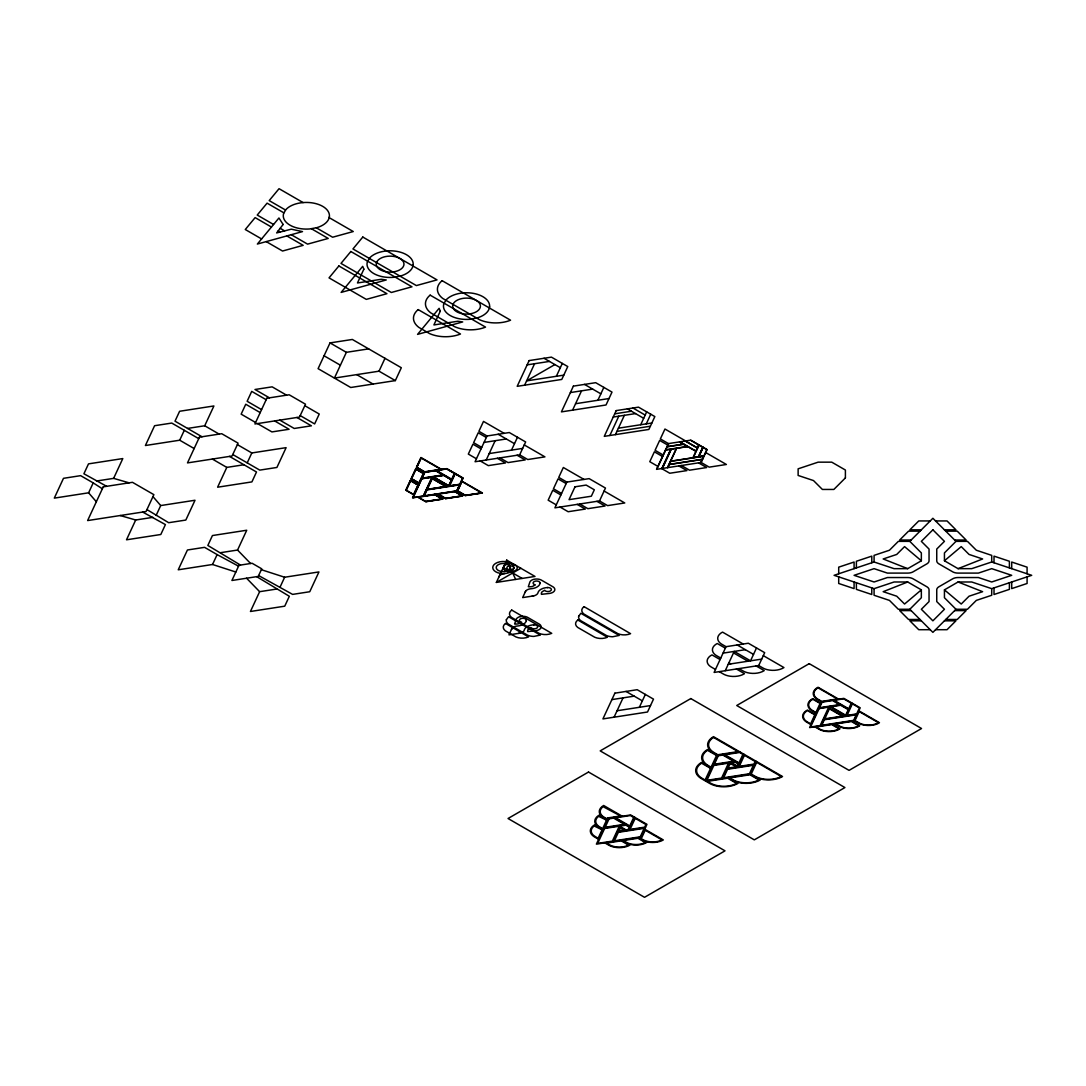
<?xml version="1.0" encoding="UTF-8"?>
<svg xmlns="http://www.w3.org/2000/svg" width="1086" height="1086" viewBox="0 0 1086 1086"><rect width="100%" height="100%" fill="white"/><g stroke="black" fill="none" stroke-linecap="round" stroke-linejoin="round"><path stroke-width="1.5" d="M520.411 616.563L519.746 616.726A6.923 4.005 0 0 0 516.203 619.264L514.615 624.016A7.059 4.072 0 0 0 518.932 623.663L521.687 622.292A3.462 1.996 0 0 1 519.542 619.78A3.462 1.996 0 0 1 523.425 618.314A3.462 1.996 0 0 1 526.343 620.391L526.303 620.635M540.014 583.331L540.041 583.114A3.462 1.996 0 0 0 537.122 581.037A3.462 1.996 0 0 0 533.24 582.503A3.462 1.996 0 0 0 535.344 584.879L532.629 586.386A7.059 4.072 0 0 1 528.312 586.739L529.9 581.987A6.923 4.005 0 0 1 533.443 579.449L534.108 579.286A6.923 4.005 0 0 1 537.665 579.069L538.385 579.15A6.923 4.005 0 0 1 541.48 580.182L552.801 586.725A6.923 4.005 0 0 1 554.593 588.517L554.742 588.924A6.923 4.005 0 0 1 554.362 590.974L554.064 591.368A6.923 4.005 0 0 1 549.692 593.404L541.452 594.327A7.059 4.072 0 0 1 542.063 591.829L544.67 590.268A3.462 1.996 0 0 0 548.797 591.476A3.462 1.996 0 0 0 551.321 589.236A3.462 1.996 0 0 0 547.711 587.553L547.303 587.58M526.343 620.391L526.221 621.029A10.521 6.068 0 0 1 524.592 623.378L522.366 624.776A10.521 6.068 0 0 1 517.357 626.011A6.937 4.005 0 0 0 514.004 626.853L511.492 629.405M540.041 583.114L539.918 583.752A10.521 6.068 0 0 1 538.289 586.101L536.891 587.078A10.521 6.068 0 0 1 531.068 588.734A6.937 4.005 0 0 0 525.855 590.906L525.19 592.128M498.908 576.951L499.574 575.729A6.937 4.005 0 0 1 504.773 573.557M88.604 492.813L93.206 482.903L80.649 475.654L63.49 478.315L54.3 498.121L88.604 492.813L96.342 501.759M96.464 481.017L113.623 478.369L122.813 458.563L88.509 463.871L83.907 473.767L106.645 486.311M152.854 517.343L135.696 520.004L126.505 539.796L160.809 534.502L165.411 524.592L142.673 512.049M198.738 438.649L171.751 423.065L154.592 425.712L145.402 445.518L179.706 440.21L184.294 430.314M156.112 515.456L160.714 505.56L195.018 500.252L185.828 520.058L168.669 522.705L146.949 509.578M187.566 428.427L204.711 425.766L213.915 405.96L179.611 411.268L175.009 421.178L202.01 436.762M243.956 464.754L226.798 467.401L217.607 487.207L251.911 481.899L256.5 472.003L229.513 456.405M247.214 462.867L251.816 452.957L286.12 447.649L276.916 467.455L259.771 470.116L232.771 454.532M212.53 564.489L217.132 554.593L204.575 547.344L187.43 549.991L178.226 569.797L212.53 564.489L235.838 572.023M330.035 342.904L318.089 368.656L350.737 387.498L395.345 380.602L401.318 367.733L352.339 339.456L330.035 342.904L346.366 352.326L368.67 348.877M220.404 552.706L237.549 550.045L246.739 530.24L212.435 535.547L207.847 545.457L240.481 565.073M346.366 352.326L334.42 378.077L379.028 371.181L395.345 380.602M276.781 589.033L259.635 591.68L250.432 611.486L284.736 606.178L289.338 596.282L256.703 576.666M379.028 371.181L385.001 358.299M280.052 587.146L284.641 577.236L318.945 571.928L309.754 591.734L292.609 594.395L258.631 575.553M421.083 457.763L416.63 467.374L424.545 471.948M406.313 490.112L410.63 480.799L417.988 485.048L413.671 494.361M415.924 469.41L411.594 478.722L418.952 482.971L423.282 473.659M457.138 490.94L463.111 478.071L446.78 468.636L424.477 472.098L412.531 497.85L457.138 490.94L465.242 495.623L482.401 492.976L461.726 481.044M421.816 478.342L424.667 472.206L435.567 470.51L443.346 475.016M413.182 497.469L421.87 478.75L431.997 477.175L423.309 495.895M423.676 496.112L432.649 476.808L448.966 486.229L454.939 473.36M424.327 495.745L427.042 489.895L459.473 484.885L456.758 490.723M432.187 478.804L427.87 488.116L429.377 488.985L445.504 486.487M451.844 479.537L454.695 473.387L446.713 468.785L436.083 470.442M459.799 484.695L456.948 490.831L424.002 495.935M461.849 481.302L457.396 490.899L465.31 495.474L481.953 492.908M519.665 454.844L525.638 441.961L509.307 432.54L487.017 435.988L475.057 461.74L519.665 454.844L527.769 459.527L544.928 456.867L524.253 444.934M486.216 460.016L495.175 440.699M524.619 385.191L534.57 363.729M511.506 450.133L517.479 437.251M556.344 376.299L562.317 363.416M572.58 410.155L581.539 390.838M496.37 582.422L506.714 560.118L534.991 576.435L496.37 582.422L520.859 568.277M597.87 400.272L603.843 387.39M599.499 500.931L605.472 488.062L589.141 478.627L566.851 482.089L554.892 507.841L599.499 500.931L607.603 505.614L624.762 502.967L604.101 491.035M525.597 591.232L522.651 597.599L533.66 595.888M511.9 628.509L508.954 634.876L519.95 633.165M609.843 435.486L618.803 416.169M615.409 434.631L624.382 415.314M640.699 424.735L646.686 411.865M646.279 423.879L650.758 414.214M701.122 462.46L707.095 449.577L690.764 440.156L668.46 443.604L656.514 469.356L701.122 462.46L709.226 467.143L726.385 464.482L705.71 452.55M656.84 469.166L665.664 450.147M667.157 446.93L665.799 449.862L687.329 446.522L683.637 444.391M668.65 443.712L667.293 446.631L683.257 444.174L679.551 442.029M661.903 468.392L670.727 449.373M662.093 468.5L671.053 449.183M662.419 468.31L671.243 449.292M667.483 467.523L676.306 448.504M667.673 467.632L676.632 448.314M667.999 467.442L669.343 464.523L702.289 459.432L700.932 462.351M669.492 464.224L670.836 461.306L703.782 456.215L702.425 459.134M697.185 448.124L695.827 451.057L680.067 441.948M692.949 457.749L698.936 444.866M698.529 456.88L703.009 447.228M614.079 717.194L623.038 697.877M639.369 707.298L645.342 694.429M613.115 841.555L620.581 825.455M628.74 830.179L634.713 817.296M758.707 665.542L764.68 652.672L748.349 643.238L726.045 646.686L714.099 672.438L758.707 665.542L762.752 667.89A14.634 8.444 0 0 0 767.68 669.763L769.553 670.103A14.634 8.444 0 0 0 783.956 667.578L763.295 655.645M725.244 670.714L734.217 651.41L750.535 660.831L756.508 647.948M739.865 751.879L717.561 755.327L705.601 781.078L750.209 774.182L760.254 779.979A19.996 11.539 0 0 1 731.978 779.979M722.339 778.499L729.806 762.399L737.964 767.11L743.937 754.241M750.209 774.182L756.182 761.313M854.207 720.683L860.18 707.814L843.863 698.379L821.559 701.827L809.599 727.579L854.207 720.683L858.266 723.032A14.634 8.444 0 0 0 863.18 724.905L865.067 725.244A14.634 8.444 0 0 0 879.47 722.719L858.809 710.787M820.758 725.855L829.718 706.552L846.048 715.973L852.021 703.09M874.081 588.653L874.081 595.277L889.461 600.395L898.339 609.273L909.81 609.273L921.349 597.734L921.349 589.861L907.706 581.987L894.077 581.987L874.081 588.653L834.089 575.322L874.081 561.991L874.081 555.367L889.461 550.235L898.339 541.357L909.81 541.357L932.888 518.28L955.979 541.357L967.45 541.357L976.328 550.235L991.708 555.367L991.708 561.991L1031.7 575.322L991.708 588.653L971.712 581.987L958.069 581.987L944.44 589.861L944.44 597.734L955.979 609.273L967.45 609.273L976.328 600.395L991.708 595.277L991.708 588.653M955.979 541.357L944.44 552.91L944.44 560.783L958.069 568.657L971.712 568.657L991.708 561.991M955.979 609.273L932.888 632.364L909.81 609.273M944.44 560.783L961.232 546.611L969.065 554.444L982.613 558.964L958.069 568.657M921.349 589.861L904.557 604.033L896.724 596.2L883.176 591.68L907.706 581.987M510.61 571.901L512.008 570.924A10.521 6.068 0 0 0 513.637 568.575L513.759 567.951A10.521 6.068 0 0 0 512.158 564.313L511.52 563.783A10.521 6.068 0 0 0 508.167 562.181L505.044 561.571A10.521 6.068 0 0 0 493.003 566.213A10.521 6.068 0 0 0 500.415 573.394L501.488 573.53A10.521 6.068 0 0 0 510.61 571.901A6.923 4.005 0 0 1 506.524 571.195L505.94 570.951A6.923 4.005 0 0 1 503.388 567.625L503.605 566.811A6.923 4.005 0 0 1 507.162 564.272L508.506 563.973A6.923 4.005 0 0 1 511.384 563.892L512.09 563.973A6.923 4.005 0 0 1 517.235 567.842A6.923 4.005 0 0 1 512.09 571.698L510.705 571.833M811.907 699.71L812.762 699.208L820.093 703.443L815.912 712.457L812.722 710.611A13.982 8.077 0 0 1 809.613 707.896L809.043 706.864A13.982 8.077 0 0 1 811.921 699.683M554.878 364.57L526.601 380.887L563.783 375.145M874.081 561.991L894.077 568.657L907.706 568.657L921.349 560.783L921.349 552.91L909.81 541.357M527.144 364.869L549.448 361.421M570.394 392.562L592.684 389.114M575.566 403.72L609.015 398.535M614.717 413.82L631.441 411.227M613.223 417.038L635.527 413.59M484.017 442.423L506.32 438.975M618.409 428.183L651.858 423.011M616.902 431.413L650.365 426.228M489.202 453.581L522.651 448.409M421.49 478.532L443.794 475.084M666.967 446.821L683.705 444.242M665.474 450.038L687.777 446.59M427.355 488.198L429.241 489.284L445.952 486.555L432.079 478.546M449.292 486.039L459.935 484.397L462.853 478.111L455.061 473.618M426.662 489.677L460.125 484.505M418.572 497.184L434.699 494.687L442.056 498.936L425.929 501.433M454.423 491.632L438.296 494.13L445.654 498.379L461.781 495.881M670.659 461.197L704.108 456.025M669.166 464.414L702.615 459.242M723.059 653.134L745.363 649.686M728.231 664.279L761.693 659.107M611.893 699.601L634.197 696.153M617.065 710.746L650.514 705.574M818.572 708.276L840.876 704.828M823.745 719.421L857.193 714.249M713.081 764.992L735.385 761.544M726.819 768.834L754.689 764.53M603.857 828.048L626.16 824.6M617.595 831.903L645.464 827.586M533.606 624.857L534.013 624.83A3.462 1.996 0 0 1 537.624 626.513A3.462 1.996 0 0 1 535.099 628.753A3.462 1.996 0 0 1 530.959 627.545L528.353 629.106A7.059 4.072 0 0 0 527.755 631.604L535.995 630.681A6.923 4.005 0 0 0 540.366 628.645L540.665 628.251A6.869 3.964 0 0 0 541.113 627.043L540.896 625.794A6.923 4.005 0 0 0 539.09 624.002L527.782 617.459A6.923 4.005 0 0 0 524.674 616.427L522.529 616.305A6.869 3.964 0 0 0 520.411 616.563M532.126 596.133L534.231 595.739A6.937 4.005 0 0 0 537.991 592.739A10.521 6.068 0 0 1 540.869 589.372L542.566 588.558A10.521 6.068 0 0 1 546.625 587.621L547.711 587.553M518.429 633.409L522.828 631.957A6.937 4.005 0 0 0 524.294 630.016A10.521 6.068 0 0 1 526.452 627.124L528.868 625.835A10.521 6.068 0 0 1 532.927 624.898L534.013 624.83M930.227 520.941L918.756 520.941L909.878 529.819L921.349 529.819M935.562 520.941L947.033 520.941L955.911 529.819L944.44 529.819M920.018 531.149L908.548 531.149L899.67 540.027L911.14 540.027M945.77 531.149L957.241 531.149L966.119 540.027L954.648 540.027M911.14 610.603L899.67 610.603L908.548 619.482L920.018 619.482M954.648 610.603L966.119 610.603L957.241 619.482L945.77 619.482M921.349 620.825L909.878 620.825L918.756 629.704L930.227 629.704M944.44 620.825L955.911 620.825L947.033 629.704L935.562 629.704M113.623 478.369L129.112 482.836M120.207 515.524L135.696 520.004M261.346 569.702L284.641 577.236M958.069 581.987L982.613 591.68L969.065 596.2L961.232 604.033L944.44 589.861M907.706 568.657L883.176 558.964L896.724 554.444L904.557 546.611L921.349 560.783M217.132 554.593L238.553 566.186M303.103 202.58L279.048 188.692L269.192 200.598L285.537 210.032M329.194 217.648L353.249 231.535L332.628 237.223L316.284 227.788M690.696 440.305L698.678 444.907L697.321 447.826L685.646 441.092M632.948 408.01L645.193 415.083M544.005 358.285L560.322 367.706M685.619 440.957L664.958 429.024L660.356 438.92L668.46 443.604M685.198 441.025L697.443 448.084M627.369 408.879L643.686 418.3M584.526 384.403L600.857 393.824M283.867 212.842L267.088 203.15L257.233 215.055L273.563 224.49M311.438 228.752L328.203 238.445L307.582 244.133L291.252 234.698M679.619 441.88L695.95 451.314M667.781 445.097L659.664 440.414L655.075 450.31L663.179 454.993M698.542 462.853L706.66 467.537L689.501 470.197L681.397 465.514M280.188 228.304L284.641 230.884M271.446 227.042L255.129 217.607L245.273 229.513L261.604 238.947M278.179 230.924L280.107 232.037M286.84 235.92L303.157 245.341L282.536 251.029L266.219 241.608M662.487 456.487L654.383 451.803L649.781 461.699L657.899 466.383M678.818 465.908L686.922 470.591L669.777 473.252L661.659 468.568M504.162 433.341L483.501 421.409L478.899 431.305L487.017 435.988M583.996 479.428L563.335 467.496L558.733 477.406L566.851 482.089M498.162 434.264L514.492 443.685M486.324 437.482L478.207 432.798L473.618 442.694L481.722 447.378M517.085 455.238L525.203 459.921L508.044 462.582L499.94 457.898M566.159 483.569L558.041 478.885L553.453 488.795L561.557 493.478M596.92 501.338L605.038 506.022L587.879 508.669L579.775 503.985M324.062 355.774L340.393 365.208M356.724 374.629L373.041 384.05M481.03 448.871L472.926 444.188L468.324 454.084L476.442 458.767M497.361 458.292L505.465 462.975L488.32 465.623L480.216 460.939M560.865 494.958L552.76 490.275L548.159 500.184L556.276 504.868M577.195 504.379L585.313 509.062L568.154 511.723L560.05 507.04M441.635 469.437L420.961 457.505L416.372 467.414L424.477 472.098M743.204 644.039L722.529 632.106A14.634 8.444 0 0 0 718.145 640.428L718.756 641.514A14.634 8.444 0 0 0 721.986 644.351L726.045 646.686M838.704 699.18L818.043 687.248A14.634 8.444 0 0 0 813.658 695.569L814.256 696.655A14.634 8.444 0 0 0 817.5 699.493L821.559 701.827M435.635 470.36L451.952 479.795M737.204 644.962L753.521 654.396M832.704 700.103L849.035 709.538M423.784 473.577L415.68 468.894L411.078 478.804L419.196 483.487M431.956 478.288L446.4 486.623M454.559 491.347L462.663 496.03L445.518 498.678L437.4 493.994M454.491 491.496L462.229 495.949L445.586 498.528L437.848 494.062M725.353 648.179L717.249 643.496A14.634 8.444 0 0 0 712.85 651.817L713.461 652.903A14.634 8.444 0 0 0 716.706 655.74L720.765 658.075M733.525 652.89L747.955 661.225M756.127 665.949L764.232 670.619A14.634 8.444 0 0 1 749.829 673.157L747.955 672.804A14.634 8.444 0 0 1 743.028 670.931L738.969 668.596M820.867 703.321L812.762 698.637A14.634 8.444 0 0 0 808.364 706.959L808.975 708.045A14.634 8.444 0 0 0 812.219 710.882L816.265 713.217M829.025 708.031L843.469 716.366M851.628 721.09L859.745 725.76A14.634 8.444 0 0 1 845.342 728.299L843.455 727.946A14.634 8.444 0 0 1 838.541 726.072L834.482 723.738M286.582 395.182L272.152 386.847L254.993 389.494L269.437 397.829M304.799 405.689L319.243 414.037L314.641 423.934L300.198 415.599M427.612 488.157L429.309 489.134M728.923 662.799L730.81 663.885M824.437 717.941L826.324 719.027M418.504 484.967L410.399 480.284L405.797 490.193L413.915 494.863M434.834 494.388L442.939 499.071L425.793 501.732L417.676 497.049M434.767 494.537L442.491 499.003L425.861 501.583L418.124 497.116M720.072 659.569L711.954 654.885A14.634 8.444 0 0 0 707.57 663.207L708.181 664.293A14.634 8.444 0 0 0 711.425 667.13L715.47 669.465M736.403 668.99L744.507 673.673A14.634 8.444 0 0 1 730.104 676.211L728.217 675.859A14.634 8.444 0 0 1 723.303 673.985L719.244 671.65M815.586 714.71L807.468 710.027A14.634 8.444 0 0 0 803.083 718.348L803.694 719.434A14.634 8.444 0 0 0 806.925 722.271L810.984 724.606M831.903 724.131L840.021 728.815A14.634 8.444 0 0 1 825.618 731.353L823.731 731A14.634 8.444 0 0 1 818.817 729.127L814.758 726.792M266.165 399.716L251.721 391.381L247.133 401.277L261.577 409.626M296.94 417.486L311.383 425.821L294.225 428.468L279.781 420.133M260.192 412.599L245.748 404.25L241.16 414.16L255.604 422.495M274.636 420.934L289.08 429.269L271.921 431.916L257.477 423.581M503.266 567.544L522.122 578.431M204.711 425.766L219.155 434.115M237.372 444.622L251.816 452.957M626.025 691.429L642.355 700.864M179.706 440.21L194.15 448.545M212.354 459.066L226.798 467.401M723.14 754.471L739.457 763.892M717.561 755.327L707.515 749.53A19.996 11.539 0 0 0 707.515 765.861M711.588 768.209L701.542 762.413A19.996 11.539 0 0 0 701.542 778.73L709.674 783.427A19.996 11.539 0 0 0 737.951 783.427L727.905 777.63M622.278 816.238L603.653 805.486A15 8.661 0 0 0 599.771 813.848A15.014 8.661 0 0 0 603.667 817.731M644.717 829.188L663.342 839.94A15 8.661 0 0 1 642.125 839.94M613.916 817.527L630.233 826.948M607.59 819.998L599.173 815.138A15.014 8.661 0 0 0 599.187 827.396M619.835 827.07L625.957 830.6M638.201 837.673L646.618 842.532A15 8.661 0 0 1 625.4 842.532M603.11 829.663L594.694 824.803A15 8.661 0 0 0 590.811 833.152A15.014 8.661 0 0 0 594.694 837.048L598.63 839.315M621.477 840.265L629.894 845.125A15 8.661 0 0 1 608.676 845.112L604.753 842.845M93.206 482.903L102.369 488.781M237.549 550.045L250.594 563.498M246.576 578.227L259.635 591.68M152.963 496.614L160.714 505.56M814.324 695.474L814.907 696.506A13.982 8.077 0 0 0 818.002 699.221L821.763 701.393L837.374 698.977L818.057 687.818L817.201 688.334A13.982 8.077 0 0 0 814.324 695.461M506.714 560.118L515.674 579.435M1027.084 573.775L1027.084 567.163L1011.704 562.032L1011.704 568.657M1027.084 576.856L1027.084 583.481L1011.704 588.612L1011.704 581.987M1009.396 567.883L1009.396 561.258L994.016 556.141L994.016 562.765M1009.396 582.748L1009.396 589.372L994.016 594.504L994.016 587.879M871.773 562.765L871.773 556.141L856.392 561.258L856.392 567.883M871.773 587.879L871.773 594.504L856.392 589.372L856.392 582.748M854.085 568.657L854.085 562.032L838.704 567.163L838.704 573.775M854.085 581.987L854.085 588.612L838.704 583.481L838.704 576.856M713.488 752.978A19.996 11.539 0 0 1 713.488 736.661L782.558 776.531A19.996 11.539 0 0 1 754.281 776.531M506.375 619.685L506.28 620.473A10.385 6 0 0 0 508.424 624.124L527.565 635.174A10.385 6 0 0 0 533.891 636.41L540.366 635.093L508.56 616.739L506.375 619.685M578.689 616.251L578.594 617.038A10.385 6 0 0 0 580.738 620.69L606.409 635.5A10.385 6 0 0 0 612.721 636.749L619.196 635.432L580.874 613.291L578.689 616.251M329.411 216.467L329.153 217.852A23.091 13.331 0 0 1 316.84 227.653L309.972 228.929A23.091 13.331 0 0 1 283.555 213.684L285.781 209.72A23.091 13.331 0 0 1 302.736 202.607L305.139 202.458A23.091 13.331 0 0 1 329.411 216.467M413.169 264.821L412.911 266.206A23.091 13.331 0 0 1 400.585 276.007L393.716 277.297A23.091 13.331 0 0 1 367.299 262.038L369.539 258.074A23.091 13.331 0 0 1 386.494 250.961L388.897 250.812A23.091 13.331 0 0 1 413.169 264.821M489.596 306.795L489.352 308.18A23.091 13.331 0 0 1 477.025 317.981L470.157 319.27A23.091 13.331 0 0 1 443.74 304.012L445.966 300.048A23.091 13.331 0 0 1 462.935 292.935L465.337 292.786A23.091 13.331 0 0 1 489.596 306.795M513.759 567.951L513.651 568.358A3.462 1.996 0 0 1 508.031 569.349A3.462 1.996 0 0 1 508.954 565.996A3.462 1.996 0 0 1 513.759 567.951M376.733 262.052L376.421 262.866A13.86 7.996 0 0 0 376.733 266.192L377.181 266.993A13.86 7.996 0 0 0 385.15 271.595L386.521 271.853A13.86 7.996 0 0 0 392.277 272.029L393.689 271.853A13.86 7.996 0 0 0 399.906 258.468A13.86 7.996 0 0 0 376.733 262.052M453.161 304.026L452.862 304.854A13.86 7.996 0 0 0 453.161 308.166L453.609 308.967A13.86 7.996 0 0 0 461.577 313.569L462.962 313.827A13.86 7.996 0 0 0 468.718 314.003L470.129 313.827A13.86 7.996 0 0 0 476.347 300.442A13.86 7.996 0 0 0 453.161 304.026M103.265 486.84L87.613 520.574L146.04 511.533L153.873 494.659L132.478 482.32L103.265 486.84M199.43 437.156L187.484 462.907L232.078 456.011L238.065 443.142L221.734 433.708L199.43 437.156M266.857 398.236L254.911 423.988L299.505 417.078L305.492 404.209L289.161 394.775L266.857 398.236M363.864 269.179L357.457 282.971L381.349 279.278L386.263 279.957L341.126 292.406L362.697 266.341L363.864 269.179M238.961 565.304L231.902 580.494L258.224 576.422L261.753 568.833L252.115 563.267L238.961 565.304M440.292 311.153L433.898 324.945L457.79 321.252L462.704 321.931L417.567 334.379L439.124 308.315L440.292 311.153M410.508 480.541L406.055 490.153L413.793 494.619L418.246 485.008L410.508 480.541M415.802 469.152L411.336 478.763L419.074 483.229L423.526 473.618L415.802 469.152M421.205 458.02L416.888 467.333L424.612 471.799L440.74 469.301L421.205 458.02M421.68 478.641L412.856 497.659L423.486 496.003L432.323 476.998L421.68 478.641M424.857 472.315L422.142 478.152L442.898 474.935L435.5 470.659L424.857 472.315M451.437 479.876L448.735 485.714L433.531 476.944L443.658 475.383L451.695 479.836L448.844 485.971L433.083 476.876L443.726 475.234L451.437 479.876M454.437 473.428L451.722 479.279L436.518 470.51L446.645 468.935L454.437 473.428M455.183 473.863L449.618 485.849L459.745 484.288L462.595 478.152L455.183 473.863M461.971 481.56L457.654 490.858L465.378 495.325L481.505 492.84L461.971 481.56M529.126 360.579L517.18 386.331L561.788 379.435L567.761 366.552L551.43 357.131L529.126 360.579M573.381 386.127L561.421 411.879L606.029 404.983L612.002 392.1L595.685 382.679L573.381 386.127M575.01 486.8L569.037 499.669L591.341 496.221L594.327 489.786L586.155 485.075L575.01 486.8M616.21 410.603L604.264 436.355L648.871 429.445L654.844 416.576L638.514 407.155L616.21 410.603M699.058 445.124L693.289 457.559L698.339 456.772L702.751 447.269L699.058 445.124M703.131 447.486L698.855 456.69L703.918 455.916L706.837 449.618L703.131 447.486M614.88 693.167L602.92 718.918L647.527 712.009L653.5 699.14L637.183 689.705L614.88 693.167M602.078 829.813L598.142 838.283L594.137 835.867A14.077 8.131 0 0 1 594.137 825.971L602.078 829.813M606.558 820.161L602.635 828.632L598.617 826.215A14.077 8.131 0 0 1 598.617 816.319L606.558 820.161M607.576 817.962L607.115 818.966L603.11 816.563A14.077 8.131 0 0 1 603.097 806.667L620.486 815.953L607.576 817.962M608.336 818.396L596.377 844.148L640.984 837.238L646.957 824.369L630.64 814.934L608.336 818.396M604.603 828.482L597.694 843.388L612.355 841.121L619.278 826.215L604.603 828.482M609.083 818.83L605.16 827.288L624.369 824.315L613.631 818.125L609.083 818.83M618.341 832.338L614.418 840.795L640.238 836.804L644.161 828.333L618.341 832.338M620.31 828.102L618.898 831.143L624.165 830.328L620.31 828.102M621.328 825.889L620.866 826.908L626.228 830.003L627.993 829.731L629.201 827.111L625.875 825.197L621.328 825.889M633.695 817.459L629.758 825.93L615.694 817.799L630.355 815.532L633.695 817.459M635.201 818.328L630.043 829.419L644.717 827.152L645.939 824.532L635.201 818.328M645.206 830.22L641.745 837.673L639.98 837.944L644.161 840.265A14.077 8.131 0 0 0 661.306 840.265L661.985 839.912L645.206 830.22M710.556 768.372L705.126 780.047L702.221 778.377A19.086 11.023 0 0 1 700.551 763.865L701.583 763.187L710.556 768.372M716.529 755.489L711.099 767.178L708.194 765.494A19.086 11.023 0 0 1 706.524 750.996L707.556 750.317L716.529 755.489M713.828 765.426L706.918 780.332L721.579 778.065L728.502 763.159L713.828 765.426M718.308 755.761L714.384 764.232L733.593 761.259L722.855 755.069L718.308 755.761M727.566 769.268L723.643 777.739L749.462 773.748L753.385 765.277L727.566 769.268M730.281 763.431L728.122 768.087L736.186 766.838L730.281 763.431M738.426 764.055L737.489 766.078L731.584 762.671L735.1 762.128L738.426 764.055M742.905 754.39L738.982 762.861L724.919 754.743L739.58 752.476L742.905 754.39M744.426 755.272L739.267 766.363L753.942 764.096L755.15 761.462L744.426 755.272M756.67 762.331L751.24 774.019L754.906 776.137A19.086 11.023 0 0 0 780.033 777.101L781.201 776.504L756.67 762.331M814.812 714.832L810.631 723.846L807.441 722A13.982 8.077 0 0 1 804.332 719.285L803.749 718.253A13.982 8.077 0 0 1 806.626 711.072L807.482 710.597L814.812 714.832M819.129 708.601L810.59 727.023L820.188 725.529L828.74 707.108L819.129 708.601M822.129 702.167L819.55 707.705L839.532 704.61L832.5 700.551L822.129 702.167M824.315 719.746L821.735 725.299L853.65 720.357L856.216 714.819L824.315 719.746M829.392 708.805L825.211 717.819L826.527 718.579L842.139 716.163L829.392 708.805M848.261 709.66L845.682 715.199L831.062 706.755L840.659 705.262L848.261 709.66M851.248 703.212L848.682 708.764L834.048 700.321L843.646 698.827L851.248 703.212M852.374 703.864L847.026 715.402L856.637 713.923L859.406 707.923L852.374 703.864M859.162 711.561L854.981 720.561L858.741 722.733A13.942 8.05 0 0 0 863.438 724.525L865.23 724.864A13.942 8.05 0 0 0 877.61 723.208L878.479 722.706L859.162 711.561M283.12 224.476L276.645 232.92L291.265 229.187L302.505 231.603L257.368 244.051L278.939 217.987L283.12 224.476M338.873 265.961L329.031 277.867L366.294 299.383L386.915 293.695L338.873 265.961M350.846 251.504L340.99 263.409L391.34 292.487L411.961 286.799L350.846 251.504M362.805 237.047L352.95 248.952L416.372 285.577L437.006 279.889L362.805 237.047M845.397 477.908L833.858 489.447L822.387 489.447L813.509 480.569L798.129 475.451L798.129 468.826L818.125 462.161L831.754 462.161L845.397 470.034L845.397 477.908M932.888 529.819L921.349 541.357L929.046 549.054L929.046 560.783A7.697 4.439 0 0 1 926.494 564.082L913.435 571.63A7.697 4.439 0 0 1 907.706 573.096L887.411 573.096L874.081 568.657L854.085 575.322L874.081 581.987L887.411 577.535L907.706 577.535A7.697 4.439 0 0 1 913.435 579.014L926.494 586.562A7.697 4.439 0 0 1 929.046 589.861L929.046 601.576L921.349 609.273L932.888 620.825L944.44 609.273L936.743 601.576L936.743 589.861A7.697 4.439 0 0 1 939.281 586.562L952.354 579.014A7.697 4.439 0 0 1 958.069 577.535L978.377 577.535L991.708 581.987L1011.704 575.322L991.708 568.657L978.377 573.096L958.069 573.096A7.697 4.439 0 0 1 952.354 571.63L939.281 564.082A7.697 4.439 0 0 1 936.743 560.783L936.743 549.054L944.44 541.357L932.888 529.819M509.483 569.471L506.347 571.209A7.059 4.072 0 0 1 502.031 571.562L501.311 571.467A7.059 4.072 0 0 1 496.397 566.62A7.059 4.072 0 0 1 504.501 563.539L505.221 563.634A7.059 4.072 0 0 1 507.216 564.177L509.904 566.159A7.059 4.072 0 0 1 509.483 569.471M442.138 280.69L440.916 281.749A26.159 15.095 0 0 0 442.816 298.487L479.713 319.8A26.159 15.095 0 0 0 508.723 320.899L510.542 320.194L442.138 280.69M430.165 295.148L428.956 296.206A26.159 15.095 0 0 0 430.857 312.944L454.681 326.71A26.159 15.095 0 0 0 483.677 327.809L485.51 327.103L430.165 295.148M418.205 309.605L416.983 310.664A26.159 15.095 0 0 0 418.884 327.415L429.635 333.619A26.159 15.095 0 0 0 458.631 334.705L460.464 334.013L418.205 309.605M511.737 610.088L511.601 610.169A10.385 6 0 0 0 511.601 617.472L539.077 633.342A10.385 6 0 0 0 551.729 633.342L511.737 610.088M505.533 623.473L505.397 623.554A10.385 6 0 0 0 505.397 630.857L515.904 636.925A10.385 6 0 0 0 528.543 636.925L505.533 623.473M584.051 606.653L583.915 606.735A10.385 6 0 0 0 583.915 614.038L617.92 633.667A10.385 6 0 0 0 630.572 633.667L584.051 606.653M577.847 620.025L577.711 620.12A10.385 6 0 0 0 577.711 627.423L594.748 637.251A10.385 6 0 0 0 607.386 637.251L577.847 620.025M713.543 737.435L712.497 738.113A19.086 11.023 0 0 0 714.167 752.625L717.832 754.743L738.073 751.607L713.543 737.435M690.805 698.569L600.191 750.888L754.308 839.858L844.922 787.554L690.805 698.569M588.517 772.037L508.031 818.505L644.527 897.308L725.014 850.84L588.517 772.037M809.219 663.655L736.729 705.506L849.062 770.368L921.552 728.516L809.219 663.655M839.03 728.815L838.148 729.303A13.942 8.05 0 0 1 825.781 730.959L823.989 730.634A13.982 8.077 0 0 1 819.278 728.842L816.088 726.996L831.7 724.579L839.03 728.815M858.755 725.76L857.872 726.249A13.942 8.05 0 0 1 845.505 727.919L843.713 727.579A13.942 8.05 0 0 1 839.016 725.787L835.826 723.941L851.424 721.525L858.755 725.76M736.593 783.4L735.426 783.997A19.086 11.023 0 0 1 710.298 783.033L707.393 781.363L727.634 778.228L736.593 783.4M628.536 845.098L627.844 845.437A14.077 8.131 0 0 1 610.712 845.437L606.531 843.13L621.192 840.849L628.536 845.098M758.897 779.952L757.716 780.549A19.086 11.023 0 0 1 732.602 779.585L729.697 777.915L749.937 774.78L758.897 779.952M645.26 842.505L644.582 842.858A14.077 8.131 0 0 1 627.436 842.845L623.255 840.537L637.93 838.27L645.26 842.505"/></g></svg>
